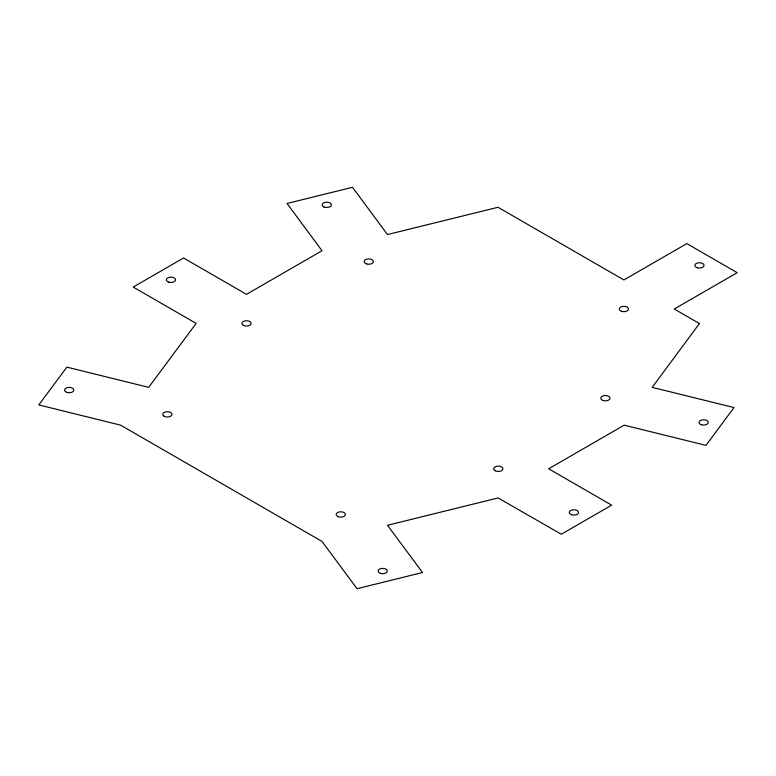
<?xml version="1.0" encoding="UTF-8"?>
<svg xmlns="http://www.w3.org/2000/svg" width="776" height="776" viewBox="0 0 776 776"><rect width="100%" height="100%" fill="white"/><g stroke="black" fill="none" stroke-linecap="round" stroke-linejoin="round"><path stroke-width="1.16" d="M699.438 323.553L652.179 387.36L733.989 407.565L705.995 445.366L624.176 425.17L548.651 468.782L611.663 505.157L561.31 534.227L498.105 497.959L387.505 525.274L422.513 572.523L357.038 588.693L322.03 541.444L120.619 425.161L38.8 404.917L66.852 367.126L148.672 387.37L196.144 323.408L133.2 287.062L183.563 257.991L246.506 294.337L322.03 250.726L287.023 203.477L352.498 187.307L387.505 234.556L498.017 207.27L623.904 279.942L686.847 243.606L737.2 272.677L674.257 309.013L699.438 323.553M338.452 516.768A4.627 2.677 0 0 0 345.398 514.459A4.627 2.677 0 0 0 338.452 512.141A4.627 2.677 0 0 0 338.452 516.768M164.095 416.246A4.627 2.677 0 0 0 171.835 415.053A4.627 2.677 0 0 0 166.171 411.775A4.627 2.677 0 0 0 164.095 416.246M323.99 206.979A4.627 2.677 0 0 0 331.362 205.165A4.627 2.677 0 0 0 324.94 202.381A4.627 2.677 0 0 0 323.99 206.979M168.654 282.115A4.627 2.677 0 0 0 175.599 279.796A4.627 2.677 0 0 0 168.654 277.488A4.627 2.677 0 0 0 168.654 282.115M66.872 392.384A4.627 2.677 0 0 0 73.817 390.066A4.627 2.677 0 0 0 66.872 387.748A4.627 2.677 0 0 0 66.872 392.384M366.476 263.889A4.627 2.677 0 0 0 373.421 261.57A4.627 2.677 0 0 0 366.476 259.262A4.627 2.677 0 0 0 366.476 263.889M243.227 325.299A4.627 2.677 0 0 0 250.968 324.096A4.627 2.677 0 0 0 245.303 320.827A4.627 2.677 0 0 0 243.227 325.299M621.586 311.331A4.627 2.677 0 0 0 628.531 309.013A4.627 2.677 0 0 0 621.586 306.704A4.627 2.677 0 0 0 621.586 311.331M697.12 267.72A4.627 2.677 0 0 0 704.065 265.411A4.627 2.677 0 0 0 697.12 263.093A4.627 2.677 0 0 0 697.12 267.72M380.395 573.377A4.627 2.677 0 0 0 387.331 571.068A4.627 2.677 0 0 0 380.395 568.75A4.627 2.677 0 0 0 380.395 573.377M571.582 514.74A4.627 2.677 0 0 0 578.527 512.422A4.627 2.677 0 0 0 571.582 510.113A4.627 2.677 0 0 0 571.582 514.74M701.31 424.734A4.627 2.677 0 0 0 708.245 422.425A4.627 2.677 0 0 0 701.31 420.107A4.627 2.677 0 0 0 701.31 424.734M495.02 470.663A4.627 2.677 0 0 0 502.77 469.47A4.627 2.677 0 0 0 497.096 466.192A4.627 2.677 0 0 0 495.02 470.663M603.088 400.494A4.627 2.677 0 0 0 610.033 398.175A4.627 2.677 0 0 0 603.088 395.867A4.627 2.677 0 0 0 603.088 400.494"/></g></svg>
